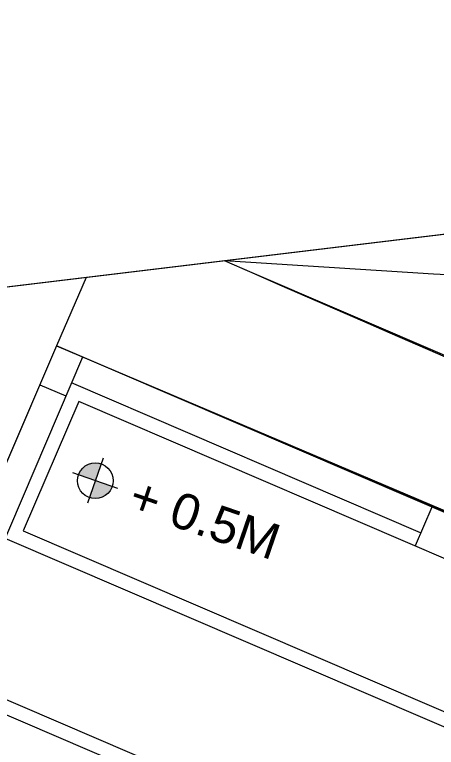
# Model space of a CAD drawing. Header units: metres. Extents: x -48 to 2360, y -1392 to 453.
# Drawn here: x 707.59 to 710.58, y -1268.04 to -1262.83 of the extents above; entities that cross this region are included whole.
import ezdxf
from ezdxf.enums import TextEntityAlignment as Align

# ---------------------------------------------------------------- set-up
doc = ezdxf.new("R2010")
doc.units = ezdxf.units.M
doc.layers.get('0').update_dxf_attribs({"color": 200})
doc.layers.add('corte3', color=215, linetype='Continuous', lineweight=5)
doc.layers.add('TODO', color=210, linetype='Continuous', lineweight=5)
for name, color, linetype, lineweight, transparency in [('JARDINERAS', 93, 'Continuous', 5, 0.4), ('MUEBLES', 223, 'Continuous', 5, 0.3), ('SUELO', 231, 'Continuous', 5, 0.2)]:
    doc.layers.add(name, color=color, linetype=linetype, lineweight=lineweight, transparency=transparency)
doc.styles.get("Standard").update_dxf_attribs({"font": 'arial.ttf'})

# ---------------------------------------------------------------- blocks, each defined once
blk = doc.blocks.new('S-Nivel Planta')
at = {"ltscale": 0.5}
h = blk.add_hatch(color=256, dxfattribs=at)
h.paths.add_polyline_path([(-0.06, 0), (0, 0), (0, 0.06, 0.414214)])
h.paths.add_polyline_path([(0, -0.06, 0.414214), (0.06, 0), (0, 0)])
for p, q in [((0, 0.08), (0, -0.08)), ((0.08, 0), (-0.08, 0))]:
    blk.add_line(p, q, dxfattribs=at)
blk.add_circle((0, 0), 0.06, dxfattribs=at)
blk.add_attdef('NIVEL_PLANTA', text='', height=0.12).set_placement((0.13, 0), align=Align.MIDDLE_LEFT)

msp = doc.modelspace()

# ---------------------------------------------------------------- linework, layer by layer
at = {"layer": 'JARDINERAS', "ltscale": 0.05, "transparency": 33554585}
for points in [[(725.4923, -1262.9248), (720.8024, -1266.833), (709.0773, -1264.5827)], [(725.4923, -1262.9248), (720.7994, -1264.2943), (709.0773, -1264.5827)]]:
    msp.add_spline(points, degree=3, dxfattribs=at)
at = {"layer": 'MUEBLES', "transparency": 33554585}
for points in [[(707.6473, -1266.5002), (712.6092, -1268.6308), (713.0037, -1267.712), (708.0418, -1265.5814)], [(707.1541, -1267.6488), (706.4044, -1269.3947), (708.334, -1270.2232), (709.0837, -1268.4774)]]:
    msp.add_lwpolyline(points, close=True, dxfattribs=at)
for points in [[(707.5159, -1266.5527), (712.6616, -1268.7622)], [(706.2731, -1269.4471), (708.3865, -1270.3546), (709.2151, -1268.425), (707.1016, -1267.5175)]]:
    msp.add_lwpolyline(points, dxfattribs=at)
at = {"layer": 'SUELO', "ltscale": 0.05, "transparency": 33554585}
msp.add_line((709.2052, -1264.6376), (722.3358, -1270.2758), dxfattribs=at)
at = {"layer": 'SUELO', "ltscale": 7, "transparency": 33554585}
msp.add_line((708.0932, -1264.7013), (707.8845, -1265.1873), dxfattribs=at)
at = {"layer": 'SUELO', "ltscale": 0.05, "transparency": 33554585, "flags": 128}
for points in [[(733.6725, -1261.6155), (693.7075, -1266.4361)], [(733.672, -1261.6168), (693.7075, -1266.4361)]]:
    msp.add_lwpolyline(points, dxfattribs=at)
at = {"layer": 'SUELO', "ltscale": 7, "transparency": 33554585}
msp.add_lwpolyline([(707.5307, -1266.0116), (705.4187, -1265.1121), (700.1324, -1277.5273), (700.4762, -1278.1208), (702.0407, -1278.7865), (701.9022, -1279.1192), (722.391, -1287.8885), (728.3733, -1273.9566), (707.8845, -1265.1873), (707.5306, -1266.0116)], dxfattribs=at)
at = {"layer": 'TODO', "transparency": 33554585}
for p, q in [((707.8845, -1265.1873), (713.6714, -1267.6436)), ((708.0683, -1265.2662), (706.2334, -1269.5394))]:
    msp.add_line(p, q, dxfattribs=at)
for points in [[(711.5785, -1271.7916), (713.3978, -1267.5547), (707.8845, -1265.1873), (706.0586, -1269.4398)], [(710.4704, -1266.5153), (707.9894, -1265.45)], [(707.7662, -1265.463), (707.9499, -1265.5419)], [(710.5493, -1266.3315), (710.4309, -1266.6072)]]:
    msp.add_lwpolyline(points, dxfattribs=at)

# ---------------------------------------------------------------- block references
at = {"layer": 'corte3', "transparency": 33554585, "xscale": 2.117906149620211, "yscale": 2.117906149620211, "zscale": 2.117906149620211, "rotation": 341.0245459803515}
msp.add_blockref('S-Nivel Planta', (708.1593, -1266.1445), dxfattribs=at).add_auto_attribs({'NIVEL_PLANTA': '+ 0.5M'})

doc.saveas('drawing.dxf')
